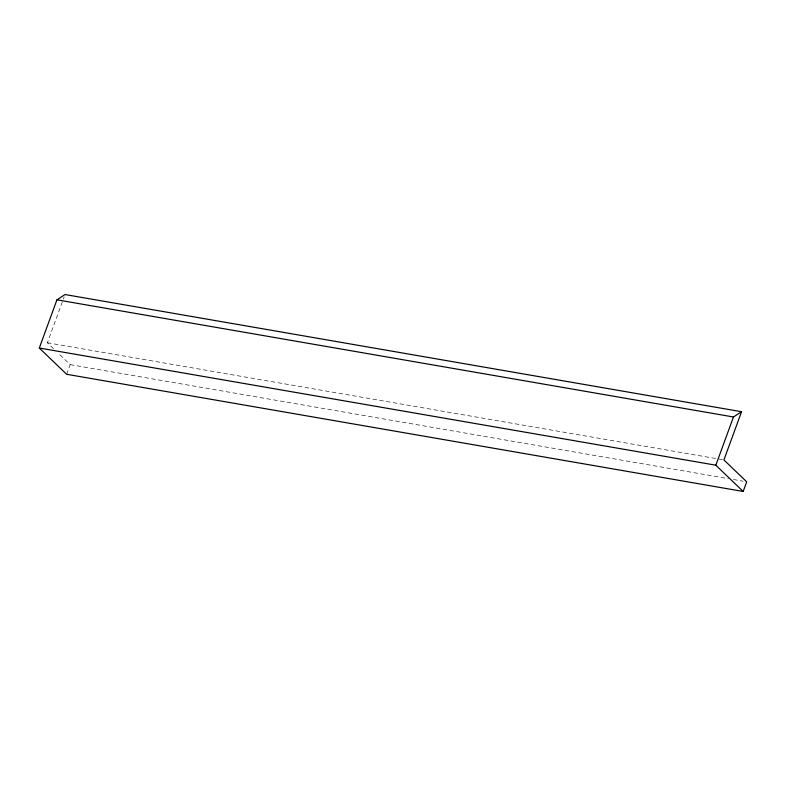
<?xml version="1.0" encoding="UTF-8"?>
<svg xmlns="http://www.w3.org/2000/svg" width="786" height="786" viewBox="0 0 786 786"><rect width="100%" height="100%" fill="white"/><g stroke="black" fill="none" stroke-linecap="round" stroke-linejoin="round"><path stroke-width="0.59" stroke-dasharray="3.93 2.95" d="M53.517 348.65L47.386 342.765L62.929 300.281M63.352 299.132L64.187 296.843M66.643 374.283L70.17 364.635L57.899 352.855M47.386 342.765L722.707 459.722M70.17 364.635L728.583 478.674M733.407 479.509L743.075 481.189"/><path stroke-width="1.18" d="M39.3 348.031L56.946 299.81L65.032 294.544L741.562 411.717L723.916 459.938L746.7 481.818L743.173 491.456L66.643 374.283L39.3 348.031L715.83 465.204L743.173 491.456M715.83 465.204L733.476 416.983L741.562 411.717M56.946 299.81L733.476 416.983"/></g></svg>
